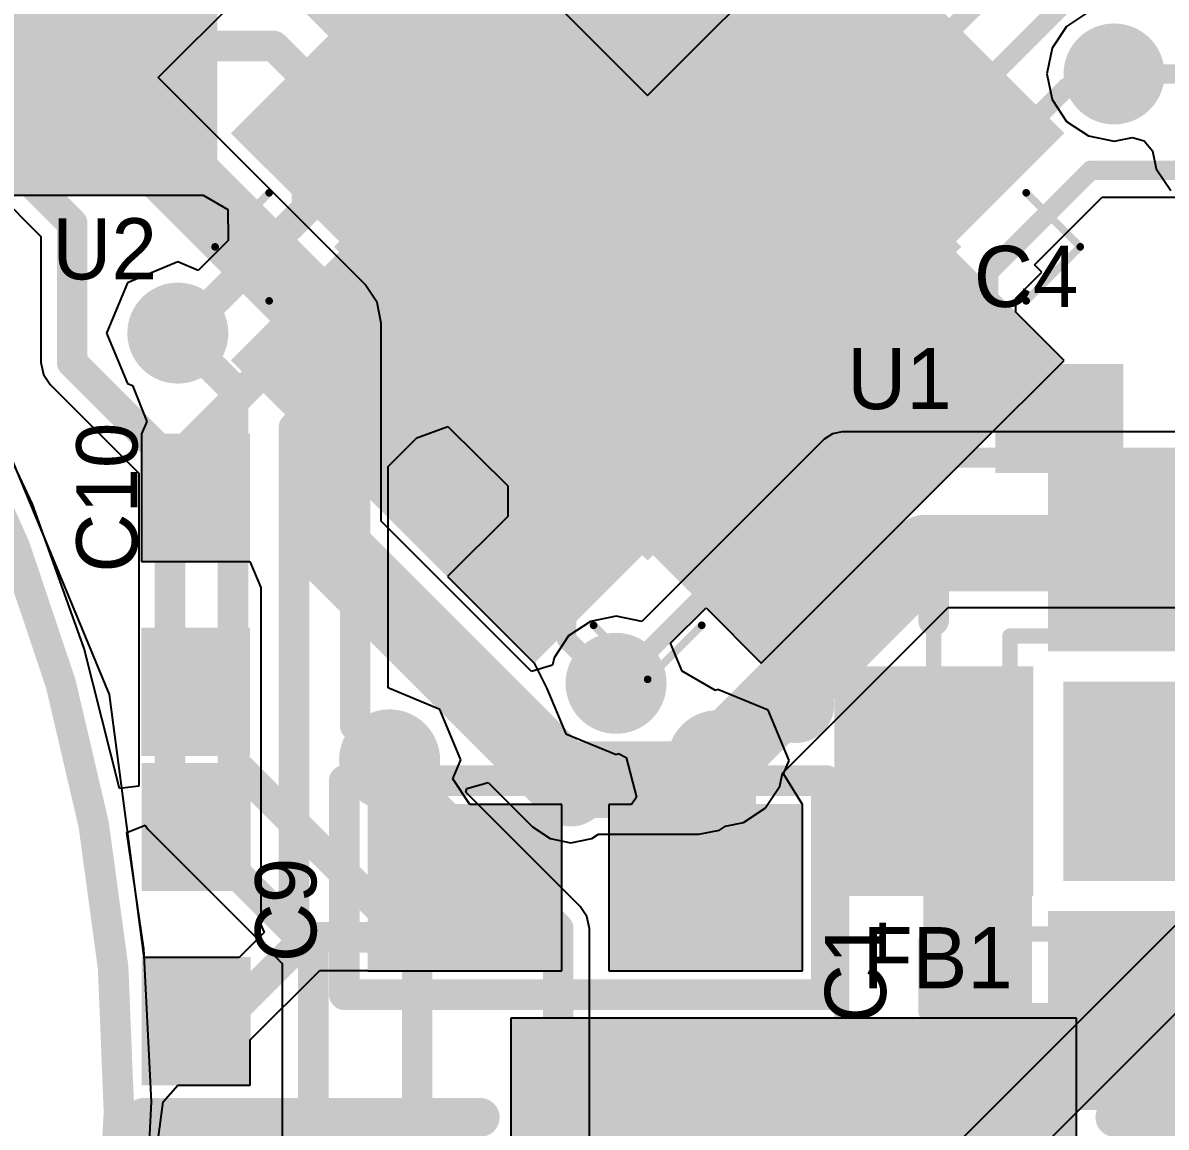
# Model space of a CAD drawing. Header units: millimetres. Extents: x 62 to 98, y 34 to 139.
# Drawn here: x 70.13 to 77.61, y 45.36 to 52.58 of the extents above; entities that cross this region are included whole.
import ezdxf

# ---------------------------------------------------------------- set-up
doc = ezdxf.new("R2010")
doc.units = ezdxf.units.MM
for name, color, linetype in [('BottomLayer', 5, 'Continuous'), ('KeepOutLayer', 6, 'Continuous'), ('Mechanical13', 56, 'Continuous'), ('Mechanical15', 56, 'Continuous'), ('MultiLayer', 9, 'Continuous'), ('PadHoleLayer', 156, 'Continuous'), ('TopLayer', 1, 'Continuous'), ('TopOverlay', 2, 'Continuous'), ('TopPaste', 8, 'Continuous'), ('TopSolder', 216, 'Continuous'), ('ViaHoleLayer', 16, 'Continuous')]:
    doc.layers.add(name, color=color, linetype=linetype)

# ---------------------------------------------------------------- blocks, each defined once
blk = doc.blocks.new('0402_3')
at = {"layer": 'TopLayer'}
for points in [[(-0.9525, -0.254), (-0.3175, -0.254), (-0.9525, 0.254), (-0.3175, 0.254)], [(0.3175, -0.254), (0.9525, -0.254), (0.3175, 0.254), (0.9525, 0.254)]]:
    blk.add_solid(points, dxfattribs=at)
at = {"layer": 'TopPaste'}
for points in [[(-0.9525, -0.254), (-0.3175, -0.254), (-0.9525, 0.254), (-0.3175, 0.254)], [(0.3175, -0.254), (0.9525, -0.254), (0.3175, 0.254), (0.9525, 0.254)]]:
    blk.add_solid(points, dxfattribs=at)
at = {"layer": 'TopSolder'}
for points in [[(-1.0541, -0.3556), (-0.2159, -0.3556), (-1.0541, 0.3556), (-0.2159, 0.3556)], [(0.2159, -0.3556), (1.0541, -0.3556), (0.2159, 0.3556), (1.0541, 0.3556)]]:
    blk.add_solid(points, dxfattribs=at)
blk = doc.blocks.new('C_______CM7V_T1A_4')
at = {"layer": 'TopLayer'}
for points in [[(-1.75, -0.9002), (-0.75, -0.9002), (-1.75, 0.8998), (-0.75, 0.8998)], [(0.75, -0.9002), (1.75, -0.9002), (0.75, 0.8998), (1.75, 0.8998)]]:
    blk.add_solid(points, dxfattribs=at)
at = {"layer": 'TopPaste'}
for points in [[(-1.75, -0.9002), (-0.75, -0.9002), (-1.75, 0.8998), (-0.75, 0.8998)], [(0.75, -0.9002), (1.75, -0.9002), (0.75, 0.8998), (1.75, 0.8998)]]:
    blk.add_solid(points, dxfattribs=at)
at = {"layer": 'TopSolder'}
for points in [[(-1.8516, -1.0018), (-0.6484, -1.0018), (-1.8516, 1.0014), (-0.6484, 1.0014)], [(0.6484, -1.0018), (1.8516, -1.0018), (0.6484, 1.0014), (1.8516, 1.0014)]]:
    blk.add_solid(points, dxfattribs=at)
blk = doc.blocks.new('0603_7')
at = {"layer": 'TopLayer'}
for points in [[(-1.3208, -0.4445), (-0.254, -0.4445), (-1.3208, 0.4445), (-0.254, 0.4445)], [(0.254, -0.4445), (1.3208, -0.4445), (0.254, 0.4445), (1.3208, 0.4445)]]:
    blk.add_solid(points, dxfattribs=at)
at = {"layer": 'TopOverlay', "const_width": 0.2}
for points in [[(-1.5762, 0.7), (-1.5762, -0.7)], [(1.5762, 0.7), (-1.5762, 0.7)], [(1.5762, 0.7), (1.5762, -0.7)], [(1.5762, -0.7), (-1.5762, -0.7)]]:
    blk.add_lwpolyline(points, dxfattribs=at)
at = {"layer": 'TopOverlay', "const_width": 0.1}
for points in [[(-1.6262, 0.7, 1), (-1.5262, 0.7, 1)], [(-1.6262, 0.7, 1), (-1.5262, 0.7, 1)], [(1.5262, 0.7, 1), (1.6262, 0.7, 1)], [(1.5262, 0.7, 1), (1.6262, 0.7, 1)], [(-1.6262, -0.7, 1), (-1.5262, -0.7, 1)], [(-1.6262, -0.7, 1), (-1.5262, -0.7, 1)], [(1.5262, -0.7, 1), (1.6262, -0.7, 1)], [(1.5262, -0.7, 1), (1.6262, -0.7, 1)]]:
    blk.add_lwpolyline(points, format="xyb", close=True, dxfattribs=at)
at = {"layer": 'TopPaste'}
for points in [[(-1.3208, -0.4445), (-0.254, -0.4445), (-1.3208, 0.4445), (-0.254, 0.4445)], [(0.254, -0.4445), (1.3208, -0.4445), (0.254, 0.4445), (1.3208, 0.4445)]]:
    blk.add_solid(points, dxfattribs=at)
at = {"layer": 'TopSolder'}
for points in [[(-1.4224, -0.5461), (-0.1524, -0.5461), (-1.4224, 0.5461), (-0.1524, 0.5461)], [(0.1524, -0.5461), (1.4224, -0.5461), (0.1524, 0.5461), (1.4224, 0.5461)]]:
    blk.add_solid(points, dxfattribs=at)
blk = doc.blocks.new('0402_10')
at = {"layer": 'TopLayer'}
for points in [[(-0.9525, -0.254), (-0.3175, -0.254), (-0.9525, 0.254), (-0.3175, 0.254)], [(0.3175, -0.254), (0.9525, -0.254), (0.3175, 0.254), (0.9525, 0.254)]]:
    blk.add_solid(points, dxfattribs=at)
at = {"layer": 'TopPaste'}
for points in [[(-0.9525, -0.254), (-0.3175, -0.254), (-0.9525, 0.254), (-0.3175, 0.254)], [(0.3175, -0.254), (0.9525, -0.254), (0.3175, 0.254), (0.9525, 0.254)]]:
    blk.add_solid(points, dxfattribs=at)
at = {"layer": 'TopSolder'}
for points in [[(-1.0541, -0.3556), (-0.2159, -0.3556), (-1.0541, 0.3556), (-0.2159, 0.3556)], [(0.2159, -0.3556), (1.0541, -0.3556), (0.2159, 0.3556), (1.0541, 0.3556)]]:
    blk.add_solid(points, dxfattribs=at)
blk = doc.blocks.new('0402_11')
at = {"layer": 'TopLayer'}
for points in [[(-0.9525, -0.254), (-0.3175, -0.254), (-0.9525, 0.254), (-0.3175, 0.254)], [(0.3175, -0.254), (0.9525, -0.254), (0.3175, 0.254), (0.9525, 0.254)]]:
    blk.add_solid(points, dxfattribs=at)
at = {"layer": 'TopPaste'}
for points in [[(-0.9525, -0.254), (-0.3175, -0.254), (-0.9525, 0.254), (-0.3175, 0.254)], [(0.3175, -0.254), (0.9525, -0.254), (0.3175, 0.254), (0.9525, 0.254)]]:
    blk.add_solid(points, dxfattribs=at)
at = {"layer": 'TopSolder'}
for points in [[(-1.0541, -0.3556), (-0.2159, -0.3556), (-1.0541, 0.3556), (-0.2159, 0.3556)], [(0.2159, -0.3556), (1.0541, -0.3556), (0.2159, 0.3556), (1.0541, 0.3556)]]:
    blk.add_solid(points, dxfattribs=at)
blk = doc.blocks.new('0402_12')
at = {"layer": 'TopLayer'}
for points in [[(-0.9525, -0.254), (-0.3175, -0.254), (-0.9525, 0.254), (-0.3175, 0.254)], [(0.3175, -0.254), (0.9525, -0.254), (0.3175, 0.254), (0.9525, 0.254)]]:
    blk.add_solid(points, dxfattribs=at)
at = {"layer": 'TopPaste'}
for points in [[(-0.9525, -0.254), (-0.3175, -0.254), (-0.9525, 0.254), (-0.3175, 0.254)], [(0.3175, -0.254), (0.9525, -0.254), (0.3175, 0.254), (0.9525, 0.254)]]:
    blk.add_solid(points, dxfattribs=at)
at = {"layer": 'TopSolder'}
for points in [[(-1.0541, -0.3556), (-0.2159, -0.3556), (-1.0541, 0.3556), (-0.2159, 0.3556)], [(0.2159, -0.3556), (1.0541, -0.3556), (0.2159, 0.3556), (1.0541, 0.3556)]]:
    blk.add_solid(points, dxfattribs=at)
blk = doc.blocks.new('EM9304V01_QFN28_4X4_15')
at = {"layer": 'TopLayer'}
for points in [[(-1.3, 1.55), (-1.1, 1.55), (-1.3, 2.35), (-1.1, 2.35)], [(-0.9, 1.55), (-0.7, 1.55), (-0.9, 2.35), (-0.7, 2.35)], [(-0.515, 1.55), (-0.285, 1.55), (-0.515, 2.35), (-0.285, 2.35)], [(-0.1, 1.55), (0.1, 1.55), (-0.1, 2.35), (0.1, 2.35)], [(0.3, 1.55), (0.5, 1.55), (0.3, 2.35), (0.5, 2.35)], [(0.7, 1.55), (0.9, 1.55), (0.7, 2.35), (0.9, 2.35)], [(1.1, 1.55), (1.3, 1.55), (1.1, 2.35), (1.3, 2.35)], [(-1.55, 1.1), (-1.55, 1.3), (-2.35, 1.1), (-2.35, 1.3)], [(2.35, 1.1), (2.35, 1.3), (1.55, 1.1), (1.55, 1.3)], [(-1.2, -1.2), (1.2, -1.2), (-1.2, 1.2), (1.2, 1.2)], [(-1.55, 0.7), (-1.55, 0.9), (-2.35, 0.7), (-2.35, 0.9)], [(2.35, 0.7), (2.35, 0.9), (1.55, 0.7), (1.55, 0.9)], [(-1.55, 0.3), (-1.55, 0.5), (-2.35, 0.3), (-2.35, 0.5)], [(2.35, 0.3), (2.35, 0.5), (1.55, 0.3), (1.55, 0.5)], [(-1.55, -0.1), (-1.55, 0.1), (-2.35, -0.1), (-2.35, 0.1)], [(2.35, -0.1), (2.35, 0.1), (1.55, -0.1), (1.55, 0.1)], [(2.35, -0.515), (2.35, -0.285), (1.55, -0.515), (1.55, -0.285)], [(-1.55, -0.5), (-1.55, -0.3), (-2.35, -0.5), (-2.35, -0.3)], [(-1.55, -0.9), (-1.55, -0.7), (-2.35, -0.9), (-2.35, -0.7)], [(2.35, -0.9), (2.35, -0.7), (1.55, -0.9), (1.55, -0.7)], [(-1.55, -1.3), (-1.55, -1.1), (-2.35, -1.3), (-2.35, -1.1)], [(2.35, -1.3), (2.35, -1.1), (1.55, -1.3), (1.55, -1.1)], [(-1.3, -2.35), (-1.1, -2.35), (-1.3, -1.55), (-1.1, -1.55)], [(-0.9, -2.35), (-0.7, -2.35), (-0.9, -1.55), (-0.7, -1.55)], [(-0.5, -2.35), (-0.3, -2.35), (-0.5, -1.55), (-0.3, -1.55)], [(-0.1, -2.35), (0.1, -2.35), (-0.1, -1.55), (0.1, -1.55)], [(0.3, -2.35), (0.5, -2.35), (0.3, -1.55), (0.5, -1.55)], [(0.7, -2.35), (0.9, -2.35), (0.7, -1.55), (0.9, -1.55)], [(1.1, -2.35), (1.3, -2.35), (1.1, -1.55), (1.3, -1.55)]]:
    blk.add_solid(points, dxfattribs=at)
at = {"layer": 'TopOverlay'}
for points, const_width in [([(-2.2, 2.25, 1), (-2.3, 2.25, 1)], 0.5), ([(-2.425, 2.25, 1), (-2.175, 2.25, 1)], 0.25), ([(-2.325, 2.25, 1), (-2.075, 2.25, 1)], 0.25), ([(-2.0125, 2, 1), (-1.9875, 2, 1)], 0.025), ([(-2.0125, 2, 1), (-1.9875, 2, 1)], 0.025), ([(-1.5125, 2, 1), (-1.4875, 2, 1)], 0.025), ([(1.4876, 2, 1), (1.5126, 2, 1)], 0.025), ([(1.9875, 2, 1), (2.0125, 2, 1)], 0.025), ([(1.9875, 2, 1), (2.0125, 2, 1)], 0.025), ([(-2.0125, 1.5001, 1), (-1.9875, 1.5001, 1)], 0.025), ([(1.9875, 1.5, 1), (2.0125, 1.5, 1)], 0.025), ([(-2.0124, -1.5, 1), (-1.9874, -1.5, 1)], 0.025), ([(1.9875, -1.5001, 1), (2.0125, -1.5001, 1)], 0.025), ([(-2.0124, -2, 1), (-1.9874, -2, 1)], 0.025), ([(-2.0124, -2, 1), (-1.9874, -2, 1)], 0.025), ([(-1.5125, -2, 1), (-1.4875, -2, 1)], 0.025), ([(1.4875, -2, 1), (1.5125, -2, 1)], 0.025), ([(1.9875, -2, 1), (2.0125, -2, 1)], 0.025), ([(1.9875, -2, 1), (2.0125, -2, 1)], 0.025)]:
    blk.add_lwpolyline(points, format="xyb", close=True, dxfattribs=dict(at, const_width=const_width))
at = {"layer": 'TopOverlay', "const_width": 0.05}
for points in [[(-2, 1.5001), (-2, 2)], [(-2, 2), (-1.5, 2)], [(1.5001, 2), (2, 2)], [(2, 1.5), (2, 2)], [(-1.9999, -2), (-1.9999, -1.5)], [(2, -2), (2, -1.5001)], [(-1.9999, -2), (-1.5, -2)], [(1.5, -2), (2, -2)]]:
    blk.add_lwpolyline(points, dxfattribs=at)
at = {"layer": 'TopPaste'}
for points in [[(-1.3, 1.55), (-1.1, 1.55), (-1.3, 2.35), (-1.1, 2.35)], [(-0.9, 1.55), (-0.7, 1.55), (-0.9, 2.35), (-0.7, 2.35)], [(-0.515, 1.55), (-0.285, 1.55), (-0.515, 2.35), (-0.285, 2.35)], [(-0.1, 1.55), (0.1, 1.55), (-0.1, 2.35), (0.1, 2.35)], [(0.3, 1.55), (0.5, 1.55), (0.3, 2.35), (0.5, 2.35)], [(0.7, 1.55), (0.9, 1.55), (0.7, 2.35), (0.9, 2.35)], [(1.1, 1.55), (1.3, 1.55), (1.1, 2.35), (1.3, 2.35)], [(-1.55, 1.1), (-1.55, 1.3), (-2.35, 1.1), (-2.35, 1.3)], [(2.35, 1.1), (2.35, 1.3), (1.55, 1.1), (1.55, 1.3)], [(-1.2, -1.2), (1.2, -1.2), (-1.2, 1.2), (1.2, 1.2)], [(-1.55, 0.7), (-1.55, 0.9), (-2.35, 0.7), (-2.35, 0.9)], [(2.35, 0.7), (2.35, 0.9), (1.55, 0.7), (1.55, 0.9)], [(-1.55, 0.3), (-1.55, 0.5), (-2.35, 0.3), (-2.35, 0.5)], [(2.35, 0.3), (2.35, 0.5), (1.55, 0.3), (1.55, 0.5)], [(-1.55, -0.1), (-1.55, 0.1), (-2.35, -0.1), (-2.35, 0.1)], [(2.35, -0.1), (2.35, 0.1), (1.55, -0.1), (1.55, 0.1)], [(2.35, -0.515), (2.35, -0.285), (1.55, -0.515), (1.55, -0.285)], [(-1.55, -0.5), (-1.55, -0.3), (-2.35, -0.5), (-2.35, -0.3)], [(-1.55, -0.9), (-1.55, -0.7), (-2.35, -0.9), (-2.35, -0.7)], [(2.35, -0.9), (2.35, -0.7), (1.55, -0.9), (1.55, -0.7)], [(-1.55, -1.3), (-1.55, -1.1), (-2.35, -1.3), (-2.35, -1.1)], [(2.35, -1.3), (2.35, -1.1), (1.55, -1.3), (1.55, -1.1)], [(-1.3, -2.35), (-1.1, -2.35), (-1.3, -1.55), (-1.1, -1.55)], [(-0.9, -2.35), (-0.7, -2.35), (-0.9, -1.55), (-0.7, -1.55)], [(-0.5, -2.35), (-0.3, -2.35), (-0.5, -1.55), (-0.3, -1.55)], [(-0.1, -2.35), (0.1, -2.35), (-0.1, -1.55), (0.1, -1.55)], [(0.3, -2.35), (0.5, -2.35), (0.3, -1.55), (0.5, -1.55)], [(0.7, -2.35), (0.9, -2.35), (0.7, -1.55), (0.9, -1.55)], [(1.1, -2.35), (1.3, -2.35), (1.1, -1.55), (1.3, -1.55)]]:
    blk.add_solid(points, dxfattribs=at)
at = {"layer": 'TopSolder'}
for points in [[(-1.4016, 1.4484), (-0.9984, 1.4484), (-1.4016, 2.4516), (-0.9984, 2.4516)], [(-1.0016, 1.4484), (-0.5984, 1.4484), (-1.0016, 2.4516), (-0.5984, 2.4516)], [(-0.6166, 1.4484), (-0.1834, 1.4484), (-0.6166, 2.4516), (-0.1834, 2.4516)], [(-0.2016, 1.4484), (0.2016, 1.4484), (-0.2016, 2.4516), (0.2016, 2.4516)], [(0.1984, 1.4484), (0.6016, 1.4484), (0.1984, 2.4516), (0.6016, 2.4516)], [(0.5984, 1.4484), (1.0016, 1.4484), (0.5984, 2.4516), (1.0016, 2.4516)], [(0.9984, 1.4484), (1.4016, 1.4484), (0.9984, 2.4516), (1.4016, 2.4516)], [(-1.45, -1.45), (1.45, -1.45), (-1.45, 1.45), (1.45, 1.45)], [(-1.4484, 0.9984), (-1.4484, 1.4016), (-2.4516, 0.9984), (-2.4516, 1.4016)], [(2.4516, 0.9984), (2.4516, 1.4016), (1.4484, 0.9984), (1.4484, 1.4016)], [(-1.3016, -1.3016), (1.3016, -1.3016), (-1.3016, 1.3016), (1.3016, 1.3016)], [(-1.4484, 0.5984), (-1.4484, 1.0016), (-2.4516, 0.5984), (-2.4516, 1.0016)], [(2.4516, 0.5984), (2.4516, 1.0016), (1.4484, 0.5984), (1.4484, 1.0016)], [(-1.4484, 0.1984), (-1.4484, 0.6016), (-2.4516, 0.1984), (-2.4516, 0.6016)], [(2.4516, 0.1984), (2.4516, 0.6016), (1.4484, 0.1984), (1.4484, 0.6016)], [(-1.4484, -0.2016), (-1.4484, 0.2016), (-2.4516, -0.2016), (-2.4516, 0.2016)], [(2.4516, -0.2016), (2.4516, 0.2016), (1.4484, -0.2016), (1.4484, 0.2016)], [(-1.4484, -0.6016), (-1.4484, -0.1984), (-2.4516, -0.6016), (-2.4516, -0.1984)], [(2.4516, -0.6166), (2.4516, -0.1834), (1.4484, -0.6166), (1.4484, -0.1834)], [(-1.4484, -1.0016), (-1.4484, -0.5984), (-2.4516, -1.0016), (-2.4516, -0.5984)], [(2.4516, -1.0016), (2.4516, -0.5984), (1.4484, -1.0016), (1.4484, -0.5984)], [(-1.4484, -1.4016), (-1.4484, -0.9984), (-2.4516, -1.4016), (-2.4516, -0.9984)], [(2.4516, -1.4016), (2.4516, -0.9984), (1.4484, -1.4016), (1.4484, -0.9984)], [(-1.4016, -2.4516), (-0.9984, -2.4516), (-1.4016, -1.4484), (-0.9984, -1.4484)], [(-1.0016, -2.4516), (-0.5984, -2.4516), (-1.0016, -1.4484), (-0.5984, -1.4484)], [(-0.6016, -2.4516), (-0.1984, -2.4516), (-0.6016, -1.4484), (-0.1984, -1.4484)], [(-0.2016, -2.4516), (0.2016, -2.4516), (-0.2016, -1.4484), (0.2016, -1.4484)], [(0.1984, -2.4516), (0.6016, -2.4516), (0.1984, -1.4484), (0.6016, -1.4484)], [(0.5984, -2.4516), (1.0016, -2.4516), (0.5984, -1.4484), (1.0016, -1.4484)], [(0.9984, -2.4516), (1.4016, -2.4516), (0.9984, -1.4484), (1.4016, -1.4484)]]:
    blk.add_solid(points, dxfattribs=at)
blk = doc.blocks.new('QFN12_16')
at = {"layer": 'Mechanical13', "const_width": 0.1}
for points in [[(-1.5, -1.5), (-1.5, 1.5)], [(-1.5, 1.5), (1.5, 1.5)], [(1.5, -1.5), (1.5, 1.5)], [(-1, -1), (-1, 0.95)], [(-1, 0.95), (1, 0.95)], [(1, -1), (1, 0.95)], [(-1, -1), (1, -1)], [(-1.5, -1.5), (1.5, -1.5)]]:
    blk.add_lwpolyline(points, dxfattribs=at)
at = {"layer": 'Mechanical13', "const_width": 0.05}
for points in [[(-1.525, 1.5, 1), (-1.475, 1.5, 1)], [(-1.525, 1.5, 1), (-1.475, 1.5, 1)], [(1.475, 1.5, 1), (1.525, 1.5, 1)], [(1.475, 1.5, 1), (1.525, 1.5, 1)], [(-1.025, 0.95, 1), (-0.975, 0.95, 1)], [(-1.025, 0.95, 1), (-0.975, 0.95, 1)], [(0.975, 0.95, 1), (1.025, 0.95, 1)], [(0.975, 0.95, 1), (1.025, 0.95, 1)], [(-1.025, -1, 1), (-0.975, -1, 1)], [(-1.025, -1, 1), (-0.975, -1, 1)], [(0.975, -1, 1), (1.025, -1, 1)], [(0.975, -1, 1), (1.025, -1, 1)], [(-1.525, -1.5, 1), (-1.475, -1.5, 1)], [(-1.525, -1.5, 1), (-1.475, -1.5, 1)], [(1.475, -1.5, 1), (1.525, -1.5, 1)], [(1.475, -1.5, 1), (1.525, -1.5, 1)]]:
    blk.add_lwpolyline(points, format="xyb", close=True, dxfattribs=at)
at = {"layer": 'Mechanical15', "const_width": 0.1}
for points in [[(-2.1, -2.1), (-2.1, 2.1)], [(-2.1, 2.1), (2.1, 2.1)], [(2.1, -2.1), (2.1, 2.1)], [(0, -0.5), (0, 0.5)], [(-0.5, 0), (0.5, 0)], [(-2.1, -2.1), (2.1, -2.1)]]:
    blk.add_lwpolyline(points, dxfattribs=at)
at = {"layer": 'Mechanical15', "const_width": 0.05}
for points in [[(-2.125, 2.1, 1), (-2.075, 2.1, 1)], [(-2.125, 2.1, 1), (-2.075, 2.1, 1)], [(2.075, 2.1, 1), (2.125, 2.1, 1)], [(2.075, 2.1, 1), (2.125, 2.1, 1)], [(-0.025, 0.5, 1), (0.025, 0.5, 1)], [(-0.525, 0, 1), (-0.475, 0, 1)], [(0.475, 0, 1), (0.525, 0, 1)], [(-0.025, -0.5, 1), (0.025, -0.5, 1)], [(-2.125, -2.1, 1), (-2.075, -2.1, 1)], [(-2.125, -2.1, 1), (-2.075, -2.1, 1)], [(2.075, -2.1, 1), (2.125, -2.1, 1)], [(2.075, -2.1, 1), (2.125, -2.1, 1)]]:
    blk.add_lwpolyline(points, format="xyb", close=True, dxfattribs=at)
at = {"layer": 'PadHoleLayer'}
for points in [[(-0.5, 1.45), (-0.5, 1.45), (-0.5, 1.45), (-0.5, 1.45)], [(0, 1.45), (0, 1.45), (0, 1.45), (0, 1.45)], [(0.5, 1.45), (0.5, 1.45), (0.5, 1.45), (0.5, 1.45)], [(-1.45, 0.5), (-1.45, 0.5), (-1.45, 0.5), (-1.45, 0.5)], [(1.45, 0.5), (1.45, 0.5), (1.45, 0.5), (1.45, 0.5)], [(-1.45, 0), (-1.45, 0), (-1.45, 0), (-1.45, 0)], [(1.45, 0), (1.45, 0), (1.45, 0), (1.45, 0)], [(-1.45, -0.5), (-1.45, -0.5), (-1.45, -0.5), (-1.45, -0.5)], [(1.45, -0.5), (1.45, -0.5), (1.45, -0.5), (1.45, -0.5)], [(-0.5, -1.45), (-0.5, -1.45), (-0.5, -1.45), (-0.5, -1.45)], [(0, -1.45), (0, -1.45), (0, -1.45), (0, -1.45)], [(0.5, -1.45), (0.5, -1.45), (0.5, -1.45), (0.5, -1.45)]]:
    blk.add_lwpolyline(points, close=True, dxfattribs=at)
at = {"layer": 'TopLayer'}
for points in [[(-0.65, 0.95), (-0.35, 0.95), (-0.65, 1.95), (-0.35, 1.95)], [(-0.15, 0.95), (0.15, 0.95), (-0.15, 1.95), (0.15, 1.95)], [(0.35, 0.95), (0.65, 0.95), (0.35, 1.95), (0.65, 1.95)], [(-0.95, 0.35), (-0.95, 0.65), (-1.95, 0.35), (-1.95, 0.65)], [(1.95, 0.35), (1.95, 0.65), (0.95, 0.35), (0.95, 0.65)], [(-0.55, -0.55), (0.55, -0.55), (-0.55, 0.55), (0.55, 0.55)], [(-0.95, -0.15), (-0.95, 0.15), (-1.95, -0.15), (-1.95, 0.15)], [(1.95, -0.15), (1.95, 0.15), (0.95, -0.15), (0.95, 0.15)], [(-0.95, -0.65), (-0.95, -0.35), (-1.95, -0.65), (-1.95, -0.35)], [(1.95, -0.65), (1.95, -0.35), (0.95, -0.65), (0.95, -0.35)], [(-0.65, -1.95), (-0.35, -1.95), (-0.65, -0.95), (-0.35, -0.95)], [(-0.15, -1.95), (0.15, -1.95), (-0.15, -0.95), (0.15, -0.95)], [(0.35, -1.95), (0.65, -1.95), (0.35, -0.95), (0.65, -0.95)]]:
    blk.add_solid(points, dxfattribs=at)
at = {"layer": 'TopOverlay', "const_width": 0.2}
for points in [[(-1.5, 1.05), (-1.5, 1.5)], [(-1.5, 1.5), (-1.05, 1.5)], [(1.05, 1.5), (1.5, 1.5)], [(1.5, 1.05), (1.5, 1.5)], [(-1.5, -1.5), (-1.5, -1.05)], [(1.5, -1.5), (1.5, -1.05)], [(-1.5, -1.5), (-1.05, -1.5)], [(1.05, -1.5), (1.5, -1.5)]]:
    blk.add_lwpolyline(points, dxfattribs=at)
at = {"layer": 'TopOverlay'}
for points, const_width in [([(-1.55, 1.5, 1), (-1.45, 1.5, 1)], 0.1), ([(-1.55, 1.5, 1), (-1.45, 1.5, 1)], 0.1), ([(-1.1, 1.5, 1), (-1, 1.5, 1)], 0.1), ([(1, 1.5, 1), (1.1, 1.5, 1)], 0.1), ([(1.45, 1.5, 1), (1.55, 1.5, 1)], 0.1), ([(1.45, 1.5, 1), (1.55, 1.5, 1)], 0.1), ([(-1.55, 1.05, 1), (-1.45, 1.05, 1)], 0.1), ([(1.45, 1.05, 1), (1.55, 1.05, 1)], 0.1), ([(-2.275, 0.5, 1), (-2.525, 0.5, 1)], 0.25), ([(-2.5875, 0.5, 1), (-2.4625, 0.5, 1)], 0.125), ([(-2.3375, 0.5, 1), (-2.2125, 0.5, 1)], 0.125), ([(-1.55, -1.05, 1), (-1.45, -1.05, 1)], 0.1), ([(1.45, -1.05, 1), (1.55, -1.05, 1)], 0.1), ([(-1.55, -1.5, 1), (-1.45, -1.5, 1)], 0.1), ([(-1.55, -1.5, 1), (-1.45, -1.5, 1)], 0.1), ([(-1.1, -1.5, 1), (-1, -1.5, 1)], 0.1), ([(1, -1.5, 1), (1.1, -1.5, 1)], 0.1), ([(1.45, -1.5, 1), (1.55, -1.5, 1)], 0.1), ([(1.45, -1.5, 1), (1.55, -1.5, 1)], 0.1)]:
    blk.add_lwpolyline(points, format="xyb", close=True, dxfattribs=dict(at, const_width=const_width))
at = {"layer": 'TopPaste'}
for points in [[(-0.65, 0.95), (-0.35, 0.95), (-0.65, 1.95), (-0.35, 1.95)], [(-0.15, 0.95), (0.15, 0.95), (-0.15, 1.95), (0.15, 1.95)], [(0.35, 0.95), (0.65, 0.95), (0.35, 1.95), (0.65, 1.95)], [(-0.95, 0.35), (-0.95, 0.65), (-1.95, 0.35), (-1.95, 0.65)], [(1.95, 0.35), (1.95, 0.65), (0.95, 0.35), (0.95, 0.65)], [(-0.55, -0.55), (0.55, -0.55), (-0.55, 0.55), (0.55, 0.55)], [(-0.95, -0.15), (-0.95, 0.15), (-1.95, -0.15), (-1.95, 0.15)], [(1.95, -0.15), (1.95, 0.15), (0.95, -0.15), (0.95, 0.15)], [(-0.95, -0.65), (-0.95, -0.35), (-1.95, -0.65), (-1.95, -0.35)], [(1.95, -0.65), (1.95, -0.35), (0.95, -0.65), (0.95, -0.35)], [(-0.65, -1.95), (-0.35, -1.95), (-0.65, -0.95), (-0.35, -0.95)], [(-0.15, -1.95), (0.15, -1.95), (-0.15, -0.95), (0.15, -0.95)], [(0.35, -1.95), (0.65, -1.95), (0.35, -0.95), (0.65, -0.95)]]:
    blk.add_solid(points, dxfattribs=at)
at = {"layer": 'TopSolder'}
for points in [[(-0.7516, 0.8484), (-0.2484, 0.8484), (-0.7516, 2.0516), (-0.2484, 2.0516)], [(-0.2516, 0.8484), (0.2516, 0.8484), (-0.2516, 2.0516), (0.2516, 2.0516)], [(0.2484, 0.8484), (0.7516, 0.8484), (0.2484, 2.0516), (0.7516, 2.0516)], [(-0.8484, 0.2484), (-0.8484, 0.7516), (-2.0516, 0.2484), (-2.0516, 0.7516)], [(2.0516, 0.2484), (2.0516, 0.7516), (0.8484, 0.2484), (0.8484, 0.7516)], [(-0.6516, -0.6516), (0.6516, -0.6516), (-0.6516, 0.6516), (0.6516, 0.6516)], [(-0.8484, -0.2516), (-0.8484, 0.2516), (-2.0516, -0.2516), (-2.0516, 0.2516)], [(2.0516, -0.2516), (2.0516, 0.2516), (0.8484, -0.2516), (0.8484, 0.2516)], [(-0.8484, -0.7516), (-0.8484, -0.2484), (-2.0516, -0.7516), (-2.0516, -0.2484)], [(2.0516, -0.7516), (2.0516, -0.2484), (0.8484, -0.7516), (0.8484, -0.2484)], [(-0.7516, -2.0516), (-0.2484, -2.0516), (-0.7516, -0.8484), (-0.2484, -0.8484)], [(-0.2516, -2.0516), (0.2516, -2.0516), (-0.2516, -0.8484), (0.2516, -0.8484)], [(0.2484, -2.0516), (0.7516, -2.0516), (0.2484, -0.8484), (0.7516, -0.8484)]]:
    blk.add_solid(points, dxfattribs=at)
blk = doc.blocks.new('BUZZER_9X9_28')
at = {"layer": 'TopLayer'}
blk.add_solid([(-0.65, -1.75), (0.65, -1.75), (-0.65, 1.75), (0.65, 1.75)], dxfattribs=at)
at = {"layer": 'TopOverlay', "const_width": 0.254}
for points in [[(-0.1, 2.1), (-0.1, 4.75)], [(-0.1, -4.25), (-0.1, -2.05)], [(8.9, -4.25), (-0.1, -4.25)]]:
    blk.add_lwpolyline(points, dxfattribs=at)
at = {"layer": 'TopOverlay', "const_width": 0.127}
for points in [[(-0.1635, 2.1, 1), (-0.0365, 2.1, 1)], [(-0.1635, -2.05, 1), (-0.0365, -2.05, 1)], [(-0.1635, -4.25, 1), (-0.0365, -4.25, 1)], [(-0.1635, -4.25, 1), (-0.0365, -4.25, 1)]]:
    blk.add_lwpolyline(points, format="xyb", close=True, dxfattribs=at)
at = {"layer": 'TopPaste'}
blk.add_solid([(-0.65, -1.75), (0.65, -1.75), (-0.65, 1.75), (0.65, 1.75)], dxfattribs=at)
at = {"layer": 'TopSolder'}
blk.add_solid([(-0.7516, -1.8516), (0.7516, -1.8516), (-0.7516, 1.8516), (0.7516, 1.8516)], dxfattribs=at)

msp = doc.modelspace()

# ---------------------------------------------------------------- linework, layer by layer
at = {"layer": 'BottomLayer'}
for p, q in [((71.0163, 52.2209), (72.2743, 53.4789)), ((68.5144, 52.9186), (70.2503, 51.1828)), ((77.0988, 52.6502), (76.9565, 52.5551)), ((76.9565, 52.5551), (76.8614, 52.4128)), ((76.8614, 52.4128), (76.828, 52.2449)), ((72.3704, 50.8669), (71.0163, 52.2209)), ((76.828, 52.2449), (76.8614, 52.0771)), ((76.8614, 52.0771), (76.9565, 51.9348)), ((76.9565, 51.9348), (77.0988, 51.8397)), ((77.0988, 51.8397), (77.2667, 51.8063)), ((77.2667, 51.8063), (77.3867, 51.8302)), ((77.3867, 51.8302), (77.4632, 51.8067)), ((77.4632, 51.8067), (77.5186, 51.7431)), ((77.5186, 51.7431), (77.5421, 51.625)), ((77.5421, 51.625), (77.6372, 51.4827)), ((70.2503, 51.1828), (70.2503, 50.3579)), ((72.4477, 50.7511), (72.3704, 50.8669)), ((72.4749, 50.6145), (72.4477, 50.7511)), ((72.4749, 49.3194), (72.4749, 50.6145)), ((70.1954, 49.4316), (69.767, 50.3375)), ((70.2503, 50.3579), (70.2658, 50.2799)), ((70.2658, 50.2799), (70.31, 50.2137)), ((70.31, 50.2137), (70.8897, 49.634)), ((75.4249, 49.892), (75.3708, 49.8558)), ((75.4887, 49.9046), (75.4249, 49.892)), ((78.3501, 49.9046), (75.4887, 49.9046)), ((75.3708, 49.8558), (74.1792, 48.6643)), ((70.8897, 49.634), (70.8897, 47.587)), ((70.5331, 48.488), (70.1954, 49.4316)), ((73.4576, 48.3367), (72.4749, 49.3194)), ((75.0981, 47.6718), (76.1811, 48.7547)), ((76.1811, 48.7547), (78.4144, 48.7547)), ((73.8425, 48.6649), (73.7002, 48.5698)), ((74.0104, 48.6983), (73.8425, 48.6649)), ((74.1782, 48.6649), (74.0104, 48.6983)), ((74.1792, 48.6643), (74.1782, 48.6649)), ((73.7002, 48.5698), (73.6051, 48.4275)), ((70.7627, 47.5714), (70.5331, 48.488)), ((73.5954, 48.3785), (73.4576, 48.3367)), ((73.6051, 48.4275), (73.5954, 48.3785)), ((75.0811, 47.5864), (75.0981, 47.6718)), ((70.8897, 47.587), (70.7627, 47.5714)), ((73.0282, 47.549), (73.0338, 47.5715)), ((73.7761, 46.8011), (73.0282, 47.549)), ((73.0338, 47.5715), (73.1745, 47.6104)), ((73.1745, 47.6104), (73.4634, 47.3215)), ((74.986, 47.4441), (75.0811, 47.5864)), ((74.8437, 47.349), (74.986, 47.4441)), ((70.8108, 47.2849), (70.9323, 47.3317)), ((70.9323, 47.3317), (70.9494, 47.3061)), ((73.4634, 47.3215), (73.5792, 47.2442)), ((74.6877, 47.2998), (74.7264, 47.3256)), ((74.7264, 47.3256), (74.8437, 47.349)), ((70.9236, 46.5245), (70.8108, 47.2849)), ((70.9494, 47.3061), (71.8279, 46.4276)), ((73.5792, 47.2442), (73.7157, 47.217)), ((73.7157, 47.217), (73.8523, 47.2442)), ((73.8523, 47.2442), (73.8949, 47.2726)), ((73.8949, 47.2726), (74.5511, 47.2726)), ((74.5511, 47.2726), (74.6877, 47.2998)), ((73.8203, 46.735), (73.7761, 46.8011)), ((73.7761, 46.8011), (73.7761, 46.8011)), ((73.8358, 46.6569), (73.8203, 46.735)), ((73.8358, 43.8134), (73.8358, 46.6569)), ((73.8358, 46.6569), (73.8358, 46.6569)), ((77.7052, 46.7158), (74.1084, 43.119)), ((70.9728, 45.5235), (70.9236, 46.5245)), ((71.8279, 46.4276), (71.8279, 43.6622)), ((74.2486, 42.6824), (77.9338, 46.3677)), ((70.9236, 44.5225), (70.9728, 45.5235))]:
    msp.add_line(p, q, dxfattribs=at)
for points, const_width in [([(70.5218, 52.2311), (72.207, 53.9162)], 0.5), ([(69.3878, 53.3447), (70.5015, 52.2311)], 0.5), ([(68.6586, 53.0628), (70.4542, 51.2672)], 0.2), ([(70.5015, 52.2311), (72.118, 50.6145)], 0.5), ([(70.5015, 52.2311), (70.5218, 52.2311)], 0.5), ([(77.2667, 52.2449), (78.4155, 52.2449)], 0.127), ([(70.4542, 50.3579), (70.4542, 51.2672)], 0.2), ([(72.118, 49.1716), (72.118, 50.6145)], 0.5), ([(71.145, 50.55), (71.5059, 50.1891)], 0.2), ([(70.4542, 50.3579), (71.0936, 49.7185)], 0.2), ([(71.5059, 47.7457), (71.5059, 50.1891)], 0.2), ([(71.0936, 47.4503), (71.0936, 49.7185)], 0.2), ([(74.0104, 48.2597), (75.4887, 49.7379)], 0.127), ([(75.4887, 49.7379), (79.6416, 49.7379)], 0.127), ([(72.118, 49.1716), (73.7157, 47.5739)], 0.5), ([(74.6759, 47.7542), (76.0333, 49.1116)], 0.5), ([(76.0333, 49.1116), (78.8374, 49.1116)], 0.5), ([(74.5511, 47.6295), (74.6759, 47.7542)], 0.5), ([(71.5059, 47.7457), (72.7099, 46.5417)], 0.2), ([(72.5296, 47.7593), (73.6319, 46.6569)], 0.2), ([(73.7157, 47.5739), (73.7713, 47.6295)], 0.5), ([(73.7713, 47.6295), (74.5511, 47.6295)], 0.5), ([(71.0936, 47.4503), (72.0318, 46.5121)], 0.2), ([(73.6319, 43.4387), (73.6319, 46.6569)], 0.2), ([(74.1044, 42.8266), (77.8494, 46.5716)], 0.2), ([(72.0318, 43.6622), (72.0318, 46.5121)], 0.2), ([(72.7099, 43.8375), (72.7099, 46.5417)], 0.2)]:
    msp.add_lwpolyline(points, dxfattribs=dict(at, const_width=const_width))
for points, const_width in [([(77.1016, 52.2449, 1), (77.4318, 52.2449, 1)], 0.3302), ([(70.3765, 52.2311, 1), (70.6265, 52.2311, 1)], 0.25), ([(70.3765, 52.2311, 1), (70.6265, 52.2311, 1)], 0.25), ([(70.3765, 52.2311, 1), (70.6265, 52.2311, 1)], 0.25), ([(70.3968, 52.2311, 1), (70.6468, 52.2311, 1)], 0.25), ([(70.3968, 52.2311, 1), (70.6468, 52.2311, 1)], 0.25), ([(77.2349, 52.2449, 1), (77.2984, 52.2449, 1)], 0.0635), ([(73.683, 51.9271, 1), (73.933, 51.9271, 1)], 0.25), ([(74.4476, 51.9271, 1), (74.6976, 51.9271, 1)], 0.25), ([(70.4042, 51.2672, 1), (70.5042, 51.2672, 1)], 0.1), ([(70.4042, 51.2672, 1), (70.5042, 51.2672, 1)], 0.1), ([(72.949, 51.1143, 1), (73.199, 51.1143, 1)], 0.25), ([(75.235, 51.1143, 1), (75.485, 51.1143, 1)], 0.25), ([(70.9799, 50.55, 1), (71.3101, 50.55, 1)], 0.3302), ([(71.993, 50.6145, 1), (72.243, 50.6145, 1)], 0.25), ([(71.993, 50.6145, 1), (72.243, 50.6145, 1)], 0.25), ([(71.095, 50.55, 1), (71.195, 50.55, 1)], 0.1), ([(70.4042, 50.3579, 1), (70.5042, 50.3579, 1)], 0.1), ([(70.4042, 50.3579, 1), (70.5042, 50.3579, 1)], 0.1), ([(73.683, 50.2684, 1), (73.933, 50.2684, 1)], 0.25), ([(74.4476, 50.2684, 1), (74.6976, 50.2684, 1)], 0.25), ([(71.4559, 50.1891, 1), (71.5559, 50.1891, 1)], 0.1), ([(71.4559, 50.1891, 1), (71.5559, 50.1891, 1)], 0.1), ([(71.0436, 49.7185, 1), (71.1436, 49.7185, 1)], 0.1), ([(71.0436, 49.7185, 1), (71.1436, 49.7185, 1)], 0.1), ([(75.4569, 49.7379, 1), (75.5204, 49.7379, 1)], 0.0635), ([(75.4569, 49.7379, 1), (75.5204, 49.7379, 1)], 0.0635), ([(71.993, 49.1716, 1), (72.243, 49.1716, 1)], 0.25), ([(71.993, 49.1716, 1), (72.243, 49.1716, 1)], 0.25), ([(75.9083, 49.1116, 1), (76.1583, 49.1116, 1)], 0.25), ([(75.9083, 49.1116, 1), (76.1583, 49.1116, 1)], 0.25), ([(73.8453, 48.2597, 1), (74.1755, 48.2597, 1)], 0.3302), ([(73.9786, 48.2597, 1), (74.0421, 48.2597, 1)], 0.0635), ([(72.3645, 47.7593, 1), (72.6947, 47.7593, 1)], 0.3302), ([(74.5108, 47.7542, 1), (74.841, 47.7542, 1)], 0.3302), ([(74.5509, 47.7542, 1), (74.8009, 47.7542, 1)], 0.25), ([(74.5509, 47.7542, 1), (74.8009, 47.7542, 1)], 0.25), ([(71.4559, 47.7457, 1), (71.5559, 47.7457, 1)], 0.1), ([(71.4559, 47.7457, 1), (71.5559, 47.7457, 1)], 0.1), ([(72.4796, 47.7593, 1), (72.5796, 47.7593, 1)], 0.1), ([(73.6463, 47.6295, 1), (73.8963, 47.6295, 1)], 0.25), ([(73.6463, 47.6295, 1), (73.8963, 47.6295, 1)], 0.25), ([(74.4261, 47.6295, 1), (74.6761, 47.6295, 1)], 0.25), ([(74.4261, 47.6295, 1), (74.6761, 47.6295, 1)], 0.25), ([(73.5907, 47.5739, 1), (73.8407, 47.5739, 1)], 0.25), ([(73.5907, 47.5739, 1), (73.8407, 47.5739, 1)], 0.25), ([(71.0436, 47.4503, 1), (71.1436, 47.4503, 1)], 0.1), ([(71.0436, 47.4503, 1), (71.1436, 47.4503, 1)], 0.1), ([(73.5819, 46.6569, 1), (73.6819, 46.6569, 1)], 0.1), ([(73.5819, 46.6569, 1), (73.6819, 46.6569, 1)], 0.1), ([(71.9818, 46.5121, 1), (72.0818, 46.5121, 1)], 0.1), ([(71.9818, 46.5121, 1), (72.0818, 46.5121, 1)], 0.1), ([(72.6599, 46.5417, 1), (72.7599, 46.5417, 1)], 0.1), ([(72.6599, 46.5417, 1), (72.7599, 46.5417, 1)], 0.1)]:
    msp.add_lwpolyline(points, format="xyb", close=True, dxfattribs=dict(at, const_width=const_width))
at = {"layer": 'KeepOutLayer', "const_width": 0.2}
msp.add_lwpolyline([(64.1891, 54.9174, -0.571663), (67.3117, 37.9683)], format="xyb", dxfattribs=at)
at = {"layer": 'MultiLayer'}
for points, const_width in [([(77.1016, 52.2449, 1), (77.4318, 52.2449, 1)], 0.3302), ([(73.683, 51.9271, 1), (73.933, 51.9271, 1)], 0.25), ([(74.4476, 51.9271, 1), (74.6976, 51.9271, 1)], 0.25), ([(72.949, 51.1143, 1), (73.199, 51.1143, 1)], 0.25), ([(75.235, 51.1143, 1), (75.485, 51.1143, 1)], 0.25), ([(70.9799, 50.55, 1), (71.3101, 50.55, 1)], 0.3302), ([(73.683, 50.2684, 1), (73.933, 50.2684, 1)], 0.25), ([(74.4476, 50.2684, 1), (74.6976, 50.2684, 1)], 0.25), ([(73.8453, 48.2597, 1), (74.1755, 48.2597, 1)], 0.3302), ([(72.3645, 47.7593, 1), (72.6947, 47.7593, 1)], 0.3302), ([(74.5108, 47.7542, 1), (74.841, 47.7542, 1)], 0.3302)]:
    msp.add_lwpolyline(points, format="xyb", close=True, dxfattribs=dict(at, const_width=const_width))
at = {"layer": 'TopLayer'}
for p, q in [((72.8211, 53.5005), (74.2168, 52.1047)), ((74.5675, 52.4554), (75.4434, 53.3313)), ((74.2168, 52.1047), (74.5675, 52.4554)), ((69.4012, 51.4516), (71.3097, 51.4516)), ((71.3097, 51.4516), (71.4715, 51.3593)), ((76.747, 50.9971), (77.188, 51.438)), ((77.188, 51.438), (77.6797, 51.438)), ((71.4715, 51.3593), (71.4751, 51.172)), ((71.4752, 51.1563), (71.279, 50.9602)), ((71.4751, 51.172), (71.4752, 51.1563)), ((71.145, 51.0157), (70.8157, 50.8793)), ((71.279, 50.9602), (71.145, 51.0157)), ((76.7949, 50.9492), (76.747, 50.9971)), ((76.6237, 50.7781), (76.7949, 50.9492)), ((70.8157, 50.8793), (70.6794, 50.55)), ((76.6237, 50.6874), (76.6237, 50.7781)), ((76.9393, 50.3718), (76.6237, 50.6874)), ((70.698, 48.1862), (69.6702, 50.6675)), ((70.6794, 50.55), (70.8157, 50.2208)), ((76.3736, 49.8061), (76.9393, 50.3718)), ((70.8157, 50.2208), (70.8482, 50.2073)), ((70.8482, 50.2073), (70.9423, 49.9711)), ((70.9423, 49.9711), (70.9081, 49.8913)), ((72.7083, 49.8652), (72.9096, 49.9388)), ((72.9096, 49.9388), (73.3019, 49.5513)), ((70.9081, 49.8913), (70.9081, 49.8913)), ((70.9081, 49.8913), (70.9081, 49.0563)), ((72.5212, 49.678), (72.7083, 49.8652)), ((76.0908, 49.5233), (76.3736, 49.8061)), ((76.3736, 49.8061), (76.3736, 49.8061)), ((76.3736, 49.8061), (76.3736, 49.8061)), ((72.5212, 48.2306), (72.5212, 49.678)), ((73.3019, 49.5513), (73.3025, 49.3513)), ((75.2423, 48.6747), (76.0908, 49.5233)), ((76.0908, 49.5233), (76.0908, 49.5233)), ((73.3025, 49.3513), (72.9088, 48.9576)), ((70.9081, 49.0563), (71.6161, 49.0563)), ((71.6161, 49.0563), (71.6882, 48.8861)), ((72.9088, 48.9576), (73.4745, 48.3919)), ((71.6882, 48.8861), (71.6882, 46.6797)), ((74.3674, 48.5218), (74.5985, 48.7529)), ((74.5985, 48.7529), (74.9594, 48.3919)), ((74.9594, 48.3919), (75.2423, 48.6747)), ((74.4428, 48.3398), (74.3674, 48.5218)), ((73.4745, 48.3919), (73.4745, 48.3919)), ((73.4745, 48.3919), (73.5584, 48.2267)), ((74.6608, 48.2136), (74.4428, 48.3398)), ((72.5296, 48.2249), (72.5212, 48.2306)), ((72.8588, 48.0885), (72.5296, 48.2249)), ((73.5584, 48.2267), (73.6811, 47.9304)), ((74.6759, 48.2199), (74.6608, 48.2136)), ((75.0051, 48.0835), (74.6759, 48.2199)), ((70.9243, 46.4674), (70.698, 48.1862)), ((72.9952, 47.7593), (72.8588, 48.0885)), ((75.1415, 47.7542), (75.0051, 48.0835)), ((73.6811, 47.9304), (74.0104, 47.794)), ((74.0104, 47.794), (74.0254, 47.8003)), ((74.0254, 47.8003), (74.0762, 47.7742)), ((74.0762, 47.7742), (74.1434, 47.5147)), ((72.9435, 47.6344), (72.9952, 47.7593)), ((75.1059, 47.6681), (75.1415, 47.7542)), ((73.0546, 47.4681), (72.9435, 47.6344)), ((75.2305, 47.4681), (75.1059, 47.6681)), ((73.6557, 47.4681), (73.0546, 47.4681)), ((73.6557, 46.3791), (73.6557, 47.4681)), ((74.1122, 47.4681), (73.9637, 47.4681)), ((73.9637, 47.4681), (73.9637, 46.3791)), ((74.1434, 47.5147), (74.1122, 47.4681)), ((75.2305, 46.3791), (75.2305, 47.4681)), ((75.2305, 47.4681), (75.2305, 47.4681)), ((71.6882, 46.6797), (71.7088, 46.63)), ((71.7088, 46.63), (71.5462, 46.4674)), ((71.5462, 46.4674), (70.9243, 46.4674)), ((71.6186, 45.9275), (72.0731, 46.382)), ((72.0731, 46.382), (72.3889, 46.382)), ((72.3889, 46.382), (72.3889, 46.3791)), ((72.3889, 46.3791), (73.6557, 46.3791)), ((73.9637, 46.3791), (75.2305, 46.3791)), ((77.022, 46.071), (73.322, 46.071)), ((73.322, 46.071), (73.322, 44.571)), ((77.022, 44.571), (77.022, 46.071)), ((71.6186, 45.6324), (71.6186, 45.9275)), ((71.0485, 45.5235), (71.144, 45.6324)), ((71.144, 45.6324), (71.6186, 45.6324)), ((70.698, 42.8608), (71.0485, 45.5235))]:
    msp.add_line(p, q, dxfattribs=at)
for points, const_width in [([(71.6228, 53.7085), (72.8381, 52.4931)], 0.2), ([(75.5958, 52.4931), (76.619, 53.5163)], 0.127), ([(75.8787, 52.2103), (77.1986, 53.5302)], 0.127), ([(74.2681, 52.2968), (75.0301, 53.0588)], 0.2), ([(71.731, 53.0345), (72.5553, 52.2103)], 0.2), ([(76.1615, 51.9274), (77.1724, 52.9383)], 0.127), ([(70.0109, 52.1858), (70.2527, 52.4276)], 0.2), ([(70.2527, 52.4276), (71.7722, 52.4276)], 0.2), ([(71.7722, 52.4276), (72.2724, 51.9274)], 0.2), ([(77.1778, 52.156), (77.2667, 52.2449)], 0.127), ([(76.4444, 51.6446), (76.9558, 52.156)], 0.127), ([(76.9558, 52.156), (77.1778, 52.156)], 0.127), ([(73.836, 51.9271), (74.4292, 51.6107)], 0.4064), ([(74.598, 51.9271), (74.8253, 51.6846)], 0.4064), ([(74.8253, 51.6846), (75.36, 51.1143)], 0.4064), ([(74.4292, 51.6107), (74.4701, 51.5889)], 0.4064), ([(71.9896, 51.3646), (71.9896, 51.6446)], 0.2), ([(74.4701, 51.5889), (75.36, 51.1143)], 0.4064), ([(76.4467, 50.947), (77.1147, 51.615)], 0.127), ([(77.1147, 51.615), (77.7696, 51.615)], 0.127), ([(71.145, 50.52), (71.9896, 51.3646)], 0.2), ([(72.8381, 49.7354), (74.217, 51.1143)], 0.127), ([(74.217, 50.5486), (74.217, 51.1143)], 0.127), ([(76.4467, 50.5863), (76.4467, 50.947)], 0.127), ([(71.4271, 50.0215), (71.9896, 50.5839)], 0.2), ([(71.145, 50.52), (71.145, 50.55)], 0.2), ([(73.121, 49.4526), (74.217, 50.5486)], 0.127), ([(71.9047, 49.9334), (72.2724, 50.3011)], 0.2), ([(71.1961, 49.7904), (71.4271, 50.0215)], 0.2), ([(72.2946, 49.7576), (72.5553, 50.0183)], 0.2), ([(71.9047, 46.6797), (71.9047, 49.9334)], 0.2), ([(71.1961, 49.4763), (71.1961, 49.7904)], 0.2), ([(72.3047, 47.9842), (72.3047, 49.7475)], 0.2), ([(73.6866, 48.5479), (73.6866, 48.8869)], 0.127), ([(73.6866, 48.5479), (73.9748, 48.2597)], 0.127), ([(73.9748, 48.2597), (74.0104, 48.2597)], 0.127), ([(72.3047, 47.9842), (72.5296, 47.7593)], 0.2), ([(74.6759, 46.8195), (74.6759, 47.7542)], 0.5), ([(72.5959, 47.571), (72.5959, 47.7593)], 0.2), ([(72.5959, 47.571), (72.6362, 47.5307)], 0.2), ([(71.9047, 46.6797), (71.9859, 46.5985)], 0.2), ([(71.3408, 45.9559), (71.9835, 46.5985)], 0.2), ([(71.9835, 46.5985), (71.9859, 46.5985)], 0.2), ([(71.9859, 46.5985), (72.8801, 46.5985)], 0.2), ([(71.3408, 45.9559), (71.3408, 46.1159)], 0.2)]:
    msp.add_lwpolyline(points, dxfattribs=dict(at, const_width=const_width))
for points, const_width in [([(72.7881, 52.4931, 1), (72.8881, 52.4931, 1)], 0.1), ([(75.5641, 52.4931, 1), (75.6276, 52.4931, 1)], 0.0635), ([(77.1016, 52.2449, 1), (77.4318, 52.2449, 1)], 0.3302), ([(70.2027, 52.4276, 1), (70.3027, 52.4276, 1)], 0.1), ([(70.2027, 52.4276, 1), (70.3027, 52.4276, 1)], 0.1), ([(71.7222, 52.4276, 1), (71.8222, 52.4276, 1)], 0.1), ([(71.7222, 52.4276, 1), (71.8222, 52.4276, 1)], 0.1), ([(74.2181, 52.2968, 1), (74.3181, 52.2968, 1)], 0.1), ([(72.5053, 52.2103, 1), (72.6053, 52.2103, 1)], 0.1), ([(75.8469, 52.2103, 1), (75.9104, 52.2103, 1)], 0.0635), ([(77.2349, 52.2449, 1), (77.2984, 52.2449, 1)], 0.0635), ([(76.924, 52.156, 1), (76.9875, 52.156, 1)], 0.0635), ([(76.924, 52.156, 1), (76.9875, 52.156, 1)], 0.0635), ([(77.146, 52.156, 1), (77.2095, 52.156, 1)], 0.0635), ([(77.146, 52.156, 1), (77.2095, 52.156, 1)], 0.0635), ([(73.683, 51.9271, 1), (73.933, 51.9271, 1)], 0.25), ([(73.7344, 51.9271, 1), (73.9376, 51.9271, 1)], 0.2032), ([(74.4476, 51.9271, 1), (74.6976, 51.9271, 1)], 0.25), ([(74.4964, 51.9271, 1), (74.6996, 51.9271, 1)], 0.2032), ([(72.2224, 51.9274, 1), (72.3224, 51.9274, 1)], 0.1), ([(76.1298, 51.9274, 1), (76.1933, 51.9274, 1)], 0.0635), ([(74.7237, 51.6846, 1), (74.9269, 51.6846, 1)], 0.2032), ([(74.7237, 51.6846, 1), (74.9269, 51.6846, 1)], 0.2032), ([(74.3276, 51.6107, 1), (74.5308, 51.6107, 1)], 0.2032), ([(74.3276, 51.6107, 1), (74.5308, 51.6107, 1)], 0.2032), ([(71.9396, 51.6446, 1), (72.0396, 51.6446, 1)], 0.1), ([(74.3685, 51.5889, 1), (74.5717, 51.5889, 1)], 0.2032), ([(74.3685, 51.5889, 1), (74.5717, 51.5889, 1)], 0.2032), ([(76.4126, 51.6446, 1), (76.4761, 51.6446, 1)], 0.0635), ([(77.083, 51.615, 1), (77.1465, 51.615, 1)], 0.0635), ([(77.083, 51.615, 1), (77.1465, 51.615, 1)], 0.0635), ([(71.9396, 51.3646, 1), (72.0396, 51.3646, 1)], 0.1), ([(71.9396, 51.3646, 1), (72.0396, 51.3646, 1)], 0.1), ([(72.949, 51.1143, 1), (73.199, 51.1143, 1)], 0.25), ([(75.235, 51.1143, 1), (75.485, 51.1143, 1)], 0.25), ([(75.2584, 51.1143, 1), (75.4616, 51.1143, 1)], 0.2032), ([(75.2584, 51.1143, 1), (75.4616, 51.1143, 1)], 0.2032), ([(74.1852, 51.1143, 1), (74.2487, 51.1143, 1)], 0.0635), ([(74.1852, 51.1143, 1), (74.2487, 51.1143, 1)], 0.0635), ([(76.415, 50.947, 1), (76.4785, 50.947, 1)], 0.0635), ([(76.415, 50.947, 1), (76.4785, 50.947, 1)], 0.0635), ([(70.9799, 50.55, 1), (71.3101, 50.55, 1)], 0.3302), ([(71.9396, 50.5839, 1), (72.0396, 50.5839, 1)], 0.1), ([(71.095, 50.55, 1), (71.195, 50.55, 1)], 0.1), ([(71.095, 50.52, 1), (71.195, 50.52, 1)], 0.1), ([(71.095, 50.52, 1), (71.195, 50.52, 1)], 0.1), ([(74.1852, 50.5486, 1), (74.2487, 50.5486, 1)], 0.0635), ([(74.1852, 50.5486, 1), (74.2487, 50.5486, 1)], 0.0635), ([(76.415, 50.5863, 1), (76.4785, 50.5863, 1)], 0.0635), ([(73.683, 50.2684, 1), (73.933, 50.2684, 1)], 0.25), ([(74.4476, 50.2684, 1), (74.6976, 50.2684, 1)], 0.25), ([(72.2224, 50.3011, 1), (72.3224, 50.3011, 1)], 0.1), ([(71.3771, 50.0215, 1), (71.4771, 50.0215, 1)], 0.1), ([(71.3771, 50.0215, 1), (71.4771, 50.0215, 1)], 0.1), ([(72.5053, 50.0183, 1), (72.6053, 50.0183, 1)], 0.1), ([(71.8547, 49.9334, 1), (71.9547, 49.9334, 1)], 0.1), ([(71.8547, 49.9334, 1), (71.9547, 49.9334, 1)], 0.1), ([(71.1461, 49.7904, 1), (71.2461, 49.7904, 1)], 0.1), ([(71.1461, 49.7904, 1), (71.2461, 49.7904, 1)], 0.1), ([(72.2446, 49.7576, 1), (72.3446, 49.7576, 1)], 0.1), ([(72.2547, 49.7475, 1), (72.3547, 49.7475, 1)], 0.1), ([(72.8064, 49.7354, 1), (72.8699, 49.7354, 1)], 0.0635), ([(71.1461, 49.4763, 1), (71.2461, 49.4763, 1)], 0.1), ([(73.0892, 49.4526, 1), (73.1527, 49.4526, 1)], 0.0635), ([(73.6549, 48.8869, 1), (73.7184, 48.8869, 1)], 0.0635), ([(73.6549, 48.5479, 1), (73.7184, 48.5479, 1)], 0.0635), ([(73.6549, 48.5479, 1), (73.7184, 48.5479, 1)], 0.0635), ([(73.8453, 48.2597, 1), (74.1755, 48.2597, 1)], 0.3302), ([(73.9431, 48.2597, 1), (74.0066, 48.2597, 1)], 0.0635), ([(73.9431, 48.2597, 1), (74.0066, 48.2597, 1)], 0.0635), ([(73.9786, 48.2597, 1), (74.0421, 48.2597, 1)], 0.0635), ([(72.3645, 47.7593, 1), (72.6947, 47.7593, 1)], 0.3302), ([(72.2547, 47.9842, 1), (72.3547, 47.9842, 1)], 0.1), ([(72.2547, 47.9842, 1), (72.3547, 47.9842, 1)], 0.1), ([(74.5108, 47.7542, 1), (74.841, 47.7542, 1)], 0.3302), ([(74.5509, 47.7542, 1), (74.8009, 47.7542, 1)], 0.25), ([(72.4796, 47.7593, 1), (72.5796, 47.7593, 1)], 0.1), ([(72.5459, 47.7593, 1), (72.6459, 47.7593, 1)], 0.1), ([(72.5459, 47.571, 1), (72.6459, 47.571, 1)], 0.1), ([(72.5459, 47.571, 1), (72.6459, 47.571, 1)], 0.1), ([(72.5862, 47.5307, 1), (72.6862, 47.5307, 1)], 0.1), ([(74.5509, 46.8195, 1), (74.8009, 46.8195, 1)], 0.25), ([(71.8547, 46.6797, 1), (71.9547, 46.6797, 1)], 0.1), ([(71.8547, 46.6797, 1), (71.9547, 46.6797, 1)], 0.1), ([(71.9335, 46.5985, 1), (72.0335, 46.5985, 1)], 0.1), ([(71.9335, 46.5985, 1), (72.0335, 46.5985, 1)], 0.1), ([(71.9359, 46.5985, 1), (72.0359, 46.5985, 1)], 0.1), ([(71.9359, 46.5985, 1), (72.0359, 46.5985, 1)], 0.1), ([(71.9359, 46.5985, 1), (72.0359, 46.5985, 1)], 0.1), ([(72.8301, 46.5985, 1), (72.9301, 46.5985, 1)], 0.1), ([(71.2908, 46.1159, 1), (71.3908, 46.1159, 1)], 0.1), ([(71.2908, 45.9559, 1), (71.3908, 45.9559, 1)], 0.1), ([(71.2908, 45.9559, 1), (71.3908, 45.9559, 1)], 0.1)]:
    msp.add_lwpolyline(points, format="xyb", close=True, dxfattribs=dict(at, const_width=const_width))
at = {"layer": 'ViaHoleLayer', "const_width": 0.127}
for points in [[(77.2032, 52.2449, 1), (77.3302, 52.2449, 1)], [(73.7445, 51.9271, 1), (73.8715, 51.9271, 1)], [(74.5091, 51.9271, 1), (74.6361, 51.9271, 1)], [(73.0105, 51.1143, 1), (73.1375, 51.1143, 1)], [(75.2965, 51.1143, 1), (75.4235, 51.1143, 1)], [(71.0815, 50.55, 1), (71.2085, 50.55, 1)], [(73.7445, 50.2684, 1), (73.8715, 50.2684, 1)], [(74.5091, 50.2684, 1), (74.6361, 50.2684, 1)], [(73.9469, 48.2597, 1), (74.0739, 48.2597, 1)], [(72.4661, 47.7593, 1), (72.5931, 47.7593, 1)], [(74.6124, 47.7542, 1), (74.7394, 47.7542, 1)]]:
    msp.add_lwpolyline(points, format="xyb", close=True, dxfattribs=at)

# ---------------------------------------------------------------- block references
for name, p, rotation in [('C_______CM7V_T1A_4', (70.401, 53.3016), 90), ('EM9304V01_QFN28_4X4_15', (74.217, 51.1143), 315), ('0402_11', (71.2621, 48.8388), 270), ('0402_10', (71.2646, 46.6849), 90), ('0603_7', (73.8097, 46.9236), 180), ('0402_3', (76.3751, 45.8975), 270), ('BUZZER_9X9_28', (75.172, 45.321), 270)]:
    msp.add_blockref(name, p, dxfattribs=dict(rotation=rotation))
for name, p in [('0402_12', (77.5435, 49.9919)), ('QFN12_16', (77.5867, 47.6196))]:
    msp.add_blockref(name, p)

# ---------------------------------------------------------------- texts
at = {"layer": 'TopOverlay'}
for s, p in [('U2', (70.3248, 50.9013)), ('C4', (76.3497, 50.7209)), ('U1', (75.5217, 50.0529)), ('FB1', (75.6233, 46.2658))]:
    msp.add_text(s, height=0.4, dxfattribs=at).set_placement(p)
for s, p in [('C10', (70.8811, 48.9836)), ('C9', (72.0507, 46.4361)), ('C1', (75.7757, 46.0372))]:
    msp.add_text(s, height=0.4, rotation=90, dxfattribs=at).set_placement(p)

doc.saveas('drawing.dxf')
